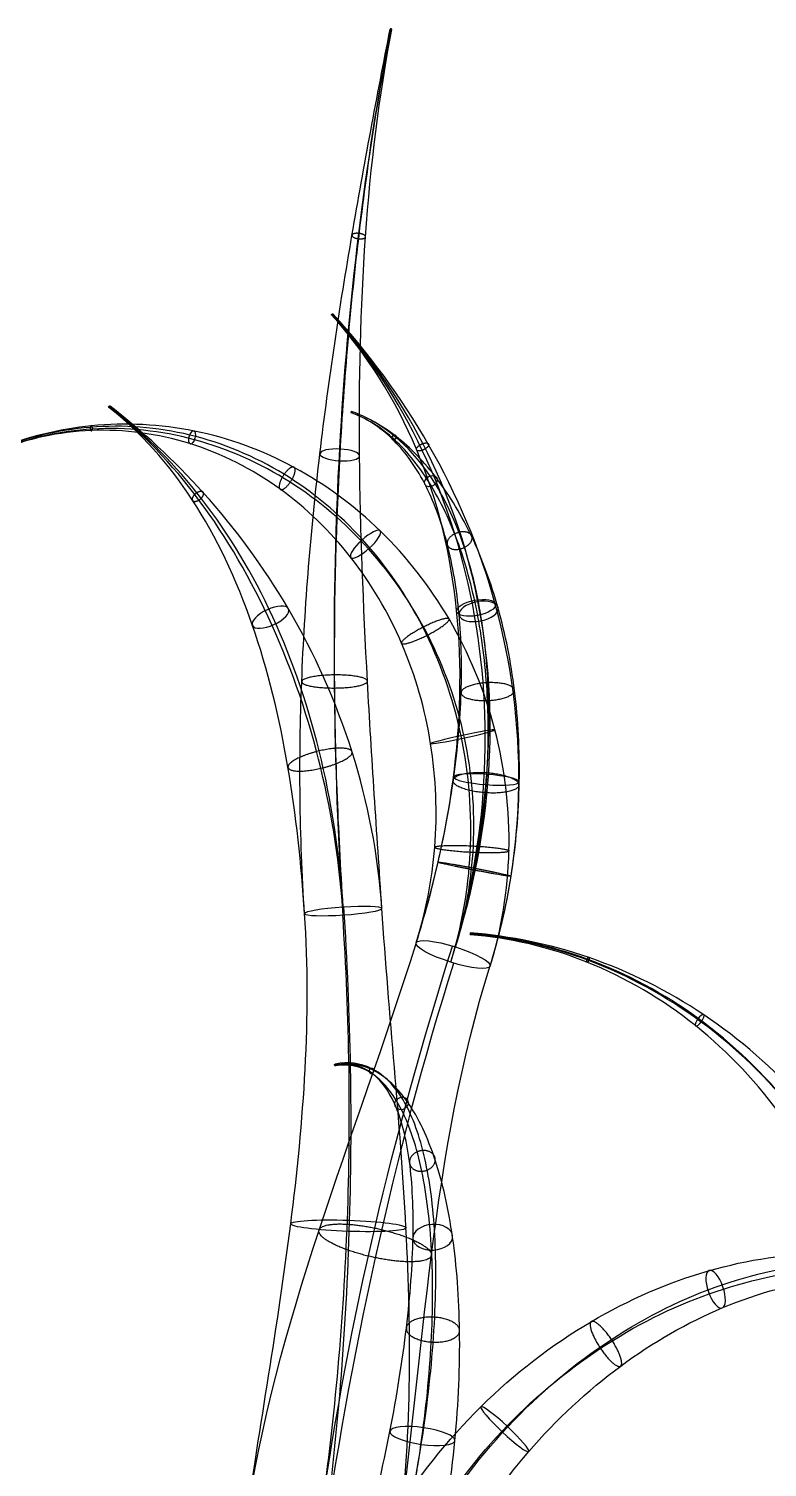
# Model space of a CAD drawing. Header units: millimetres. Extents: x -36.9 to 35.7, y -22.6 to 36.8.
# Drawn here: x -10.6 to -2.83, y 16.86 to 32.01 of the extents above; entities that cross this region are included whole.
import ezdxf

# ---------------------------------------------------------------- set-up
doc = ezdxf.new("R2010")
doc.units = ezdxf.units.MM
doc.header["$MEASUREMENT"] = 0
doc.layers.add('Default', color=18, linetype='Continuous', true_color=0x000000)

msp = doc.modelspace()

# ---------------------------------------------------------------- linework, layer by layer
at = {"layer": 'Default', "extrusion": (0.167126, 0.862332, -0.477967)}
msp.add_circle((12.754, 50.492, 6.83), 0.01, dxfattribs=at)
at = {"layer": 'Default', "extrusion": (-0.592233, 0.651393, 0.474287)}
msp.add_circle((-14.032, 29.582, 45.975), 0.01, dxfattribs=at)
at = {"layer": 'Default', "extrusion": (0.614262, -0.475741, 0.629566)}
msp.add_circle((16.191, 47.782, 6.699), 0.01, dxfattribs=at)
at = {"layer": 'Default', "extrusion": (0.501502, -0.182927, 0.845596)}
msp.add_circle((23.814, 36.077, 26.517), 0.01, dxfattribs=at)
at = {"layer": 'Default', "extrusion": (0.877277, -0.224502, 0.424244)}
msp.add_circle((24.643, 46.344, 4.623), 0.0722, dxfattribs=at)
at = {"layer": 'Default', "extrusion": (0.051652, 0.953351, -0.297412)}
msp.add_circle((8.806, 49.112, 13.074), 0.209, dxfattribs=at)
at = {"layer": 'Default', "extrusion": (0.36391, -0.57196, 0.73514)}
msp.add_circle((9.255, 48.701, 13.856), 0.0722, dxfattribs=at)
at = {"layer": 'Default', "extrusion": (-0.644256, 0.713081, -0.276494)}
msp.add_circle((-12.587, 49.786, 11.125), 0.209, dxfattribs=at)
at = {"layer": 'Default', "extrusion": (-0.38344, 0.826942, -0.411267)}
msp.add_circle((-3.551, 50.324, 6.707), 0.209, dxfattribs=at)
at = {"layer": 'Default', "extrusion": (-0.170885, 0.905367, 0.388728)}
msp.add_circle((0.983, 32.183, 42.403), 0.209, dxfattribs=at)
at = {"layer": 'Default', "extrusion": (-0.159912, 0.856622, -0.490538)}
msp.add_circle((1.017, 51.679, 1.335), 0.209, dxfattribs=at)
at = {"layer": 'Default', "extrusion": (-0.208395, 0.977156, -0.041691)}
msp.add_circle((0.778, 46.165, 23.37), 0.346, dxfattribs=at)
at = {"layer": 'Default', "extrusion": (0.073266, 0.984969, -0.156422)}
msp.add_circle((7.554, 48.141, 16.281), 0.346, dxfattribs=at)
at = {"layer": 'Default', "extrusion": (-0.066623, 0.99268, -0.100732)}
msp.add_circle((5.753, 46.093, 18.609), 0.408, dxfattribs=at)
msp.add_circle((5.753, 46.093, 18.609), 0.408, dxfattribs=at)
msp.add_circle((5.753, 46.093, 18.609), 0.408, dxfattribs=at)
at = {"layer": 'Default', "extrusion": (0.293075, 0.933581, 0.206237)}
msp.add_circle((12.52, 39.985, 28.257), 0.408, dxfattribs=at)
msp.add_circle((12.52, 39.985, 28.257), 0.408, dxfattribs=at)
msp.add_circle((12.52, 39.985, 28.257), 0.408, dxfattribs=at)
msp.add_circle((12.52, 39.985, 28.257), 0.408, dxfattribs=at)
at = {"layer": 'Default', "extrusion": (0.909866, -0.071442, -0.408705)}
msp.add_circle((21.946, 49.891, -30.772), 0.01, dxfattribs=at)
at = {"layer": 'Default', "extrusion": (0.762098, -0.558894, -0.326871)}
msp.add_circle((15.302, 48.813, -33.399), 0.0722, dxfattribs=at)
at = {"layer": 'Default', "extrusion": (0.348179, 0.061091, 0.935435)}
msp.add_circle((22.056, 21.33, 46.213), 0.01, dxfattribs=at)
at = {"layer": 'Default', "extrusion": (0.223188, -0.394747, 0.89127)}
msp.add_circle((4.372, 43.016, 37.574), 0.0722, dxfattribs=at)
at = {"layer": 'Default', "extrusion": (0.034397, 0.994685, 0.09705)}
msp.add_circle((7.903, 41.925, 23.322), 0.607, dxfattribs=at)
at = {"layer": 'Default', "extrusion": (-0.047901, 0.761623, -0.646248)}
msp.add_circle((5.125, 54.567, -20.468), 0.209, dxfattribs=at)
at = {"layer": 'Default', "extrusion": (0.870316, 0.304031, -0.387447)}
msp.add_circle((18.799, 52.271, -18.716), 0.209, dxfattribs=at)
at = {"layer": 'Default', "extrusion": (0.67965, 0.724658, -0.113783)}
msp.add_circle((15.886, 56.791, 2.32), 0.346, dxfattribs=at)
at = {"layer": 'Default', "extrusion": (0.138182, 0.95686, -0.255586)}
msp.add_circle((8.848, 58.222, 1.251), 0.346, dxfattribs=at)
at = {"layer": 'Default'}
for points, knots in [([(-7.698, 22.693, 43.987), (-7.753, 23.512, 43.904), (-7.765, 25.152, 43.654), (-7.561, 27.553, 43.036), (-7.211, 29.853, 42.188), (-6.934, 31.306, 41.476), (-6.797, 32.011, 41.086)], [0, 0, 0, 0, 2.449749, 4.91629, 7.382832, 9.832581, 9.832581, 9.832581, 9.832581]), ([(-7.291, 22.761, 44.39), (-7.346, 23.586, 44.307), (-7.408, 25.228, 44.006), (-7.352, 27.607, 43.239), (-7.151, 29.872, 42.244), (-6.924, 31.31, 41.486), (-6.787, 32.014, 41.095)], [0, 0, 0, 0, 2.449749, 4.91629, 7.382832, 9.832581, 9.832581, 9.832581, 9.832581]), ([(-7.291, 22.679, 43.578), (-7.344, 23.476, 43.497), (-7.405, 25.076, 43.304), (-7.352, 27.472, 42.842), (-7.153, 29.818, 42.138), (-6.924, 31.3, 41.468), (-6.788, 32.004, 41.078)], [0, 0, 0, 0, 2.449749, 4.91629, 7.382832, 9.832581, 9.832581, 9.832581, 9.832581]), ([(-6.884, 22.747, 43.982), (-6.938, 23.55, 43.9), (-7.048, 25.153, 43.656), (-7.143, 27.526, 43.045), (-7.093, 29.836, 42.194), (-6.914, 31.304, 41.477), (-6.778, 32.008, 41.087)], [0, 0, 0, 0, 2.449749, 4.91629, 7.382832, 9.832581, 9.832581, 9.832581, 9.832581]), ([(-6.523, 22.384, 44.953), (-6.346, 22.951, 45.079), (-6.072, 24.118, 45.399), (-6.019, 25.9, 46.078), (-6.429, 27.608, 46.923), (-7.038, 28.586, 47.543), (-7.415, 29.001, 47.845)], [0, 0, 0, 0, 1.912184, 3.887249, 5.862314, 7.774498, 7.774498, 7.774498, 7.774498]), ([(-6.109, 22.342, 44.554), (-5.917, 22.952, 44.689), (-5.679, 24.209, 45.081), (-5.798, 26.03, 45.923), (-6.377, 27.668, 46.892), (-7.029, 28.596, 47.538), (-7.407, 29.012, 47.841)], [0, 0, 0, 0, 1.912184, 3.887249, 5.862314, 7.774498, 7.774498, 7.774498, 7.774498]), ([(-6.159, 22.182, 45.353), (-5.977, 22.763, 45.481), (-5.742, 23.984, 45.762), (-5.829, 25.848, 46.3), (-6.379, 27.601, 46.99), (-7.029, 28.585, 47.555), (-7.407, 29, 47.857)], [0, 0, 0, 0, 1.912184, 3.887249, 5.862314, 7.774498, 7.774498, 7.774498, 7.774498]), ([(-5.745, 22.14, 44.953), (-5.549, 22.764, 45.091), (-5.349, 24.074, 45.444), (-5.609, 25.978, 46.145), (-6.328, 27.661, 46.959), (-7.021, 28.595, 47.55), (-7.399, 29.011, 47.852)], [0, 0, 0, 0, 1.912184, 3.887249, 5.862314, 7.774498, 7.774498, 7.774498, 7.774498]), ([(-7.291, 22.761, 44.39), (-7.329, 23.328, 44.333), (-7.503, 24.456, 44.071), (-8.035, 25.951, 43.339), (-8.793, 27.164, 42.39), (-9.42, 27.779, 41.694), (-9.757, 28.04, 41.349)], [0, 0, 0, 0, 1.645049, 3.338484, 5.03192, 6.676969, 6.676969, 6.676969, 6.676969]), ([(-6.884, 22.747, 43.982), (-6.922, 23.314, 43.924), (-7.145, 24.443, 43.711), (-7.826, 25.943, 43.13), (-8.734, 27.162, 42.331), (-9.41, 27.779, 41.684), (-9.747, 28.04, 41.339)], [0, 0, 0, 0, 1.645049, 3.338484, 5.03192, 6.676969, 6.676969, 6.676969, 6.676969]), ([(-7.698, 22.693, 43.987), (-7.733, 23.215, 43.934), (-7.844, 24.264, 43.738), (-8.205, 25.767, 43.175), (-8.827, 27.093, 42.359), (-9.425, 27.767, 41.69), (-9.762, 28.028, 41.344)], [0, 0, 0, 0, 1.645049, 3.338484, 5.03192, 6.676969, 6.676969, 6.676969, 6.676969]), ([(-7.291, 22.679, 43.578), (-7.326, 23.201, 43.525), (-7.485, 24.251, 43.379), (-7.997, 25.76, 42.966), (-8.768, 27.091, 42.3), (-9.415, 27.767, 41.679), (-9.752, 28.027, 41.334)], [0, 0, 0, 0, 1.645049, 3.338484, 5.03192, 6.676969, 6.676969, 6.676969, 6.676969]), ([(-6.523, 22.384, 44.953), (-6.437, 22.661, 45.014), (-6.279, 23.238, 45.085), (-6.112, 24.133, 45.027), (-6.033, 25.022, 44.801), (-6.054, 25.86, 44.418), (-6.18, 26.616, 43.89), (-6.418, 27.255, 43.232), (-6.762, 27.729, 42.481), (-7.053, 27.914, 41.949), (-7.209, 27.971, 41.686)], [0, 0, 0, 0, 0.935243, 1.892663, 2.850084, 3.785327, 4.72057, 5.67799, 6.635411, 7.570654, 7.570654, 7.570654, 7.570654]), ([(-6.159, 22.182, 45.353), (-6.061, 22.496, 45.422), (-5.894, 23.157, 45.49), (-5.759, 24.168, 45.376), (-5.747, 25.135, 45.062), (-5.85, 26.001, 44.583), (-6.059, 26.741, 43.971), (-6.363, 27.333, 43.258), (-6.748, 27.757, 42.483), (-7.047, 27.927, 41.949), (-7.203, 27.984, 41.685)], [0, 0, 0, 0, 0.935243, 1.892663, 2.850084, 3.785327, 4.72057, 5.67799, 6.635411, 7.570654, 7.570654, 7.570654, 7.570654]), ([(-6.109, 22.342, 44.554), (-6.025, 22.611, 44.613), (-5.884, 23.172, 44.694), (-5.767, 24.051, 44.684), (-5.753, 24.937, 44.528), (-5.846, 25.785, 44.222), (-6.044, 26.561, 43.769), (-6.346, 27.223, 43.174), (-6.738, 27.718, 42.464), (-7.042, 27.909, 41.941), (-7.198, 27.966, 41.678)], [0, 0, 0, 0, 0.935243, 1.892663, 2.850084, 3.785327, 4.72057, 5.67799, 6.635411, 7.570654, 7.570654, 7.570654, 7.570654]), ([(-5.745, 22.14, 44.953), (-5.649, 22.446, 45.021), (-5.499, 23.091, 45.099), (-5.414, 24.086, 45.033), (-5.466, 25.05, 44.789), (-5.641, 25.926, 44.387), (-5.922, 26.685, 43.851), (-6.291, 27.301, 43.2), (-6.724, 27.746, 42.466), (-7.036, 27.922, 41.942), (-7.192, 27.979, 41.678)], [0, 0, 0, 0, 0.935243, 1.892663, 2.850084, 3.785327, 4.72057, 5.67799, 6.635411, 7.570654, 7.570654, 7.570654, 7.570654]), ([(-6.159, 22.182, 45.353), (-6.043, 22.552, 45.434), (-5.901, 23.351, 45.544), (-5.999, 24.581, 45.526), (-6.402, 25.725, 45.33), (-7.056, 26.674, 44.988), (-7.905, 27.379, 44.533), (-8.897, 27.791, 43.996), (-9.945, 27.871, 43.43), (-10.624, 27.709, 43.067), (-10.942, 27.581, 42.9)], [0, 0, 0, 0, 1.143772, 2.335733, 3.527695, 4.671467, 5.815239, 7.0072, 8.199162, 9.342934, 9.342934, 9.342934, 9.342934]), ([(-5.745, 22.14, 44.953), (-5.623, 22.528, 45.039), (-5.487, 23.367, 45.166), (-5.638, 24.647, 45.194), (-6.124, 25.817, 45.056), (-6.869, 26.767, 44.778), (-7.799, 27.45, 44.391), (-8.853, 27.832, 43.919), (-9.934, 27.884, 43.403), (-10.619, 27.715, 43.055), (-10.938, 27.587, 42.888)], [0, 0, 0, 0, 1.143772, 2.335733, 3.527695, 4.671467, 5.815239, 7.0072, 8.199162, 9.342934, 9.342934, 9.342934, 9.342934]), ([(-6.523, 22.384, 44.953), (-6.422, 22.708, 45.025), (-6.286, 23.401, 45.131), (-6.326, 24.488, 45.16), (-6.629, 25.546, 45.046), (-7.177, 26.478, 44.797), (-7.943, 27.221, 44.428), (-8.891, 27.702, 43.954), (-9.934, 27.843, 43.421), (-10.618, 27.697, 43.064), (-10.936, 27.569, 42.897)], [0, 0, 0, 0, 1.143772, 2.335733, 3.527695, 4.671467, 5.815239, 7.0072, 8.199162, 9.342934, 9.342934, 9.342934, 9.342934]), ([(-6.109, 22.342, 44.554), (-6.002, 22.684, 44.63), (-5.872, 23.416, 44.754), (-5.965, 24.554, 44.828), (-6.351, 25.638, 44.772), (-6.99, 26.57, 44.588), (-7.837, 27.293, 44.286), (-8.847, 27.742, 43.877), (-9.923, 27.856, 43.394), (-10.614, 27.702, 43.051), (-10.931, 27.575, 42.884)], [0, 0, 0, 0, 1.143772, 2.335733, 3.527695, 4.671467, 5.815239, 7.0072, 8.199162, 9.342934, 9.342934, 9.342934, 9.342934]), ([(-2.156, 14, 56.238), (-1.921, 14.394, 56.119), (-1.537, 15.268, 55.931), (-1.286, 16.71, 55.822), (-1.387, 18.167, 55.89), (-1.817, 19.52, 56.119), (-2.54, 20.701, 56.486), (-3.522, 21.642, 56.968), (-4.689, 22.266, 57.524), (-5.535, 22.451, 57.913), (-5.956, 22.484, 58.102)], [0, 0, 0, 0, 1.386998, 2.822858, 4.258719, 5.645717, 7.032715, 8.468575, 9.904436, 11.291434, 11.291434, 11.291434, 11.291434]), ([(-2.455, 14.296, 56.633), (-2.242, 14.653, 56.526), (-1.884, 15.437, 56.344), (-1.611, 16.739, 56.198), (-1.642, 18.092, 56.195), (-1.982, 19.398, 56.335), (-2.621, 20.583, 56.615), (-3.544, 21.565, 57.026), (-4.689, 22.238, 57.539), (-5.534, 22.438, 57.919), (-5.954, 22.471, 58.108)], [0, 0, 0, 0, 1.386998, 2.822858, 4.258719, 5.645717, 7.032715, 8.468575, 9.904436, 11.291434, 11.291434, 11.291434, 11.291434]), ([(-1.754, 13.878, 56.633), (-1.508, 14.29, 56.509), (-1.119, 15.207, 56.3), (-0.909, 16.711, 56.141), (-1.085, 18.214, 56.15), (-1.605, 19.587, 56.315), (-2.416, 20.762, 56.617), (-3.467, 21.681, 57.039), (-4.675, 22.28, 57.548), (-5.529, 22.457, 57.924), (-5.95, 22.49, 58.113)], [0, 0, 0, 0, 1.386998, 2.822858, 4.258719, 5.645717, 7.032715, 8.468575, 9.904436, 11.291434, 11.291434, 11.291434, 11.291434]), ([(-2.052, 14.175, 57.028), (-1.829, 14.549, 56.915), (-1.466, 15.375, 56.713), (-1.234, 16.74, 56.518), (-1.34, 18.14, 56.455), (-1.77, 19.465, 56.531), (-2.496, 20.644, 56.746), (-3.489, 21.604, 57.097), (-4.675, 22.252, 57.564), (-5.528, 22.444, 57.931), (-5.949, 22.477, 58.119)], [0, 0, 0, 0, 1.386998, 2.822858, 4.258719, 5.645717, 7.032715, 8.468575, 9.904436, 11.291434, 11.291434, 11.291434, 11.291434]), ([(-7.372, 15.004, 56.045), (-7.261, 15.362, 56.119), (-7.046, 16.109, 56.183), (-6.785, 17.247, 56.014), (-6.61, 18.338, 55.583), (-6.538, 19.311, 54.919), (-6.575, 20.124, 54.055), (-6.729, 20.73, 53.026), (-6.999, 21.077, 51.902), (-7.247, 21.122, 51.14), (-7.383, 21.098, 50.773)], [0, 0, 0, 0, 1.177818, 2.390455, 3.603092, 4.78091, 5.958728, 7.171365, 8.384002, 9.56182, 9.56182, 9.56182, 9.56182]), ([(-7.007, 14.807, 56.445), (-6.883, 15.203, 56.527), (-6.657, 16.037, 56.586), (-6.423, 17.292, 56.352), (-6.308, 18.457, 55.823), (-6.316, 19.453, 55.058), (-6.436, 20.244, 54.112), (-6.663, 20.802, 53.035), (-6.98, 21.103, 51.897), (-7.238, 21.134, 51.137), (-7.375, 21.109, 50.769)], [0, 0, 0, 0, 1.177818, 2.390455, 3.603092, 4.78091, 5.958728, 7.171365, 8.384002, 9.56182, 9.56182, 9.56182, 9.56182]), ([(-6.96, 14.957, 55.645), (-6.853, 15.297, 55.714), (-6.661, 16.007, 55.788), (-6.456, 17.106, 55.674), (-6.347, 18.183, 55.323), (-6.343, 19.171, 54.745), (-6.447, 20.02, 53.959), (-6.661, 20.672, 52.987), (-6.976, 21.058, 51.893), (-7.236, 21.114, 51.136), (-7.373, 21.09, 50.77)], [0, 0, 0, 0, 1.177818, 2.390455, 3.603092, 4.78091, 5.958728, 7.171365, 8.384002, 9.56182, 9.56182, 9.56182, 9.56182]), ([(-6.594, 14.76, 56.045), (-6.475, 15.138, 56.123), (-6.273, 15.935, 56.19), (-6.093, 17.15, 56.012), (-6.045, 18.303, 55.563), (-6.121, 19.313, 54.884), (-6.308, 20.14, 54.016), (-6.595, 20.744, 52.996), (-6.957, 21.083, 51.888), (-7.228, 21.125, 51.133), (-7.365, 21.101, 50.766)], [0, 0, 0, 0, 1.177818, 2.390455, 3.603092, 4.78091, 5.958728, 7.171365, 8.384002, 9.56182, 9.56182, 9.56182, 9.56182]), ([(-7.372, 15.004, 56.045), (-7.23, 15.46, 56.139), (-6.816, 16.367, 56.258), (-5.879, 17.547, 56.203), (-4.716, 18.442, 55.918), (-3.449, 18.988, 55.444), (-2.163, 19.178, 54.82), (-0.933, 19.005, 54.084), (0.14, 18.49, 53.293), (0.706, 17.957, 52.765), (0.943, 17.657, 52.512)], [0, 0, 0, 0, 1.370937, 2.794427, 4.217917, 5.588854, 6.959792, 8.383282, 9.806772, 11.177709, 11.177709, 11.177709, 11.177709]), ([(-7.007, 14.807, 56.445), (-6.867, 15.254, 56.537), (-6.473, 16.147, 56.642), (-5.594, 17.331, 56.543), (-4.502, 18.252, 56.198), (-3.305, 18.841, 55.656), (-2.08, 19.081, 54.963), (-0.896, 18.957, 54.16), (0.15, 18.475, 53.319), (0.711, 17.95, 52.777), (0.947, 17.651, 52.524)], [0, 0, 0, 0, 1.370937, 2.794427, 4.217917, 5.588854, 6.959792, 8.383282, 9.806772, 11.177709, 11.177709, 11.177709, 11.177709]), ([(-6.96, 14.957, 55.645), (-6.832, 15.367, 55.729), (-6.472, 16.181, 55.848), (-5.659, 17.274, 55.847), (-4.621, 18.151, 55.652), (-3.448, 18.741, 55.275), (-2.21, 19.01, 54.736), (-0.982, 18.923, 54.056), (0.117, 18.468, 53.29), (0.696, 17.947, 52.764), (0.932, 17.649, 52.512)], [0, 0, 0, 0, 1.370937, 2.794427, 4.217917, 5.588854, 6.959792, 8.383282, 9.806772, 11.177709, 11.177709, 11.177709, 11.177709]), ([(-6.594, 14.76, 56.045), (-6.469, 15.16, 56.127), (-6.129, 15.961, 56.232), (-5.373, 17.058, 56.187), (-4.407, 17.961, 55.932), (-3.305, 18.594, 55.488), (-2.127, 18.914, 54.878), (-0.944, 18.875, 54.132), (0.127, 18.453, 53.316), (0.701, 17.941, 52.776), (0.936, 17.642, 52.524)], [0, 0, 0, 0, 1.370937, 2.794427, 4.217917, 5.588854, 6.959792, 8.383282, 9.806772, 11.177709, 11.177709, 11.177709, 11.177709])]:
    msp.add_open_spline(points, degree=3, knots=knots, dxfattribs=at)
at = {"layer": 'Default', "extrusion": (-0.110338, -0.9139, 0.390657)}
msp.add_rational_spline([(-7.127, 29.859, 42.218), (-7.056, 29.852, 42.22), (-7.056, 29.824, 42.154), (-7.057, 29.795, 42.088), (-7.128, 29.803, 42.086), (-7.2, 29.81, 42.083), (-7.199, 29.839, 42.149), (-7.199, 29.867, 42.215), (-7.127, 29.859, 42.218)], [1, 0.707106781187, 1, 0.707106781187, 1, 0.707106781187, 1, 0.707106781187, 1], degree=2, knots=[0, 0, 0, 0.640885, 0.640885, 1.28177, 1.28177, 1.922655, 1.922655, 2.56354, 2.56354, 2.56354], dxfattribs=at)
at = {"layer": 'Default', "extrusion": (0.89102, 0.063334, 0.449524)}
msp.add_rational_spline([(-9.941, 27.832, 43.394), (-9.929, 27.822, 43.372), (-9.932, 27.798, 43.382), (-9.935, 27.773, 43.391), (-9.947, 27.782, 43.412), (-9.958, 27.792, 43.434), (-9.955, 27.816, 43.425), (-9.953, 27.841, 43.416), (-9.941, 27.832, 43.394)], [1, 0.707106781187, 1, 0.707106781187, 1, 0.707106781187, 1, 0.707106781187, 1], degree=2, knots=[0, 0, 0, 0.640885, 0.640885, 1.28177, 1.28177, 1.922655, 1.922655, 2.56354, 2.56354, 2.56354], dxfattribs=at)
at = {"layer": 'Default', "extrusion": (-0.443743, 0.384046, -0.809692)}
msp.add_rational_spline([(-6.733, 27.719, 42.451), (-6.729, 27.696, 42.437), (-6.752, 27.687, 42.445), (-6.775, 27.677, 42.454), (-6.78, 27.699, 42.467), (-6.785, 27.722, 42.48), (-6.762, 27.732, 42.472), (-6.738, 27.742, 42.464), (-6.733, 27.719, 42.451)], [1, 0.707106781187, 1, 0.707106781187, 1, 0.707106781187, 1, 0.707106781187, 1], degree=2, knots=[0, 0, 0, 0.640885, 0.640885, 1.28177, 1.28177, 1.922655, 1.922655, 2.56354, 2.56354, 2.56354], dxfattribs=at)
at = {"layer": 'Default', "extrusion": (0.397531, -0.801724, -0.446327)}
msp.add_rational_spline([(-6.391, 27.632, 46.981), (-6.388, 27.668, 46.92), (-6.453, 27.645, 46.903), (-6.517, 27.622, 46.887), (-6.52, 27.587, 46.948), (-6.523, 27.551, 47.008), (-6.459, 27.574, 47.025), (-6.394, 27.597, 47.041), (-6.391, 27.632, 46.981)], [1, 0.707106781187, 1, 0.707106781187, 1, 0.707106781187, 1, 0.707106781187, 1], degree=2, knots=[0, 0, 0, 0.640885, 0.640885, 1.28177, 1.28177, 1.922655, 1.922655, 2.56354, 2.56354, 2.56354], dxfattribs=at)
at = {"layer": 'Default', "extrusion": (-0.790149, 0.493506, -0.363478)}
msp.add_rational_spline([(-7.804, 27.391, 44.384), (-7.771, 27.35, 44.257), (-7.849, 27.238, 44.274), (-7.927, 27.126, 44.291), (-7.959, 27.167, 44.417), (-7.992, 27.209, 44.544), (-7.914, 27.321, 44.527), (-7.836, 27.433, 44.511), (-7.804, 27.391, 44.384)], [1, 0.707106781187, 1, 0.707106781187, 1, 0.707106781187, 1, 0.707106781187, 1], degree=2, knots=[0, 0, 0, 0.640885, 0.640885, 1.28177, 1.28177, 1.922655, 1.922655, 2.56354, 2.56354, 2.56354], dxfattribs=at)
at = {"layer": 'Default', "extrusion": (0.515163, -0.667796, 0.537267)}
msp.add_rational_spline([(-8.832, 27.127, 42.364), (-8.773, 27.163, 42.352), (-8.762, 27.125, 42.293), (-8.751, 27.086, 42.235), (-8.81, 27.05, 42.248), (-8.87, 27.014, 42.26), (-8.881, 27.053, 42.318), (-8.892, 27.091, 42.377), (-8.832, 27.127, 42.364)], [1, 0.707106781187, 1, 0.707106781187, 1, 0.707106781187, 1, 0.707106781187, 1], degree=2, knots=[0, 0, 0, 0.640885, 0.640885, 1.28177, 1.28177, 1.922655, 1.922655, 2.56354, 2.56354, 2.56354], dxfattribs=at)
at = {"layer": 'Default', "extrusion": (-0.266892, 0.732842, -0.625868)}
msp.add_rational_spline([(-5.934, 26.655, 43.837), (-5.927, 26.568, 43.732), (-6.059, 26.535, 43.75), (-6.191, 26.503, 43.769), (-6.197, 26.59, 43.874), (-6.204, 26.678, 43.979), (-6.072, 26.71, 43.96), (-5.941, 26.742, 43.942), (-5.934, 26.655, 43.837)], [1, 0.707106781187, 1, 0.707106781187, 1, 0.707106781187, 1, 0.707106781187, 1], degree=2, knots=[0, 0, 0, 0.640885, 0.640885, 1.28177, 1.28177, 1.922655, 1.922655, 2.56354, 2.56354, 2.56354], dxfattribs=at)
at = {"layer": 'Default', "extrusion": (-0.448716, 0.877702, -0.168203)}
msp.add_rational_spline([(-6.177, 25.798, 45.029), (-6.152, 25.758, 44.753), (-6.401, 25.629, 44.748), (-6.651, 25.501, 44.744), (-6.676, 25.541, 45.02), (-6.702, 25.581, 45.297), (-6.452, 25.709, 45.301), (-6.203, 25.837, 45.306), (-6.177, 25.798, 45.029)], [1, 0.707106781187, 1, 0.707106781187, 1, 0.707106781187, 1, 0.707106781187, 1], degree=2, knots=[0, 0, 0, 0.640885, 0.640885, 1.28177, 1.28177, 1.922655, 1.922655, 2.56354, 2.56354, 2.56354], dxfattribs=at)
at = {"layer": 'Default', "extrusion": (0.007739, -0.979745, 0.200099)}
msp.add_rational_spline([(-7.383, 25.208, 43.955), (-7.037, 25.211, 43.955), (-7.036, 25.142, 43.616), (-7.035, 25.072, 43.277), (-7.381, 25.07, 43.276), (-7.727, 25.067, 43.275), (-7.728, 25.136, 43.615), (-7.729, 25.205, 43.954), (-7.383, 25.208, 43.955)], [1, 0.707106781187, 1, 0.707106781187, 1, 0.707106781187, 1, 0.707106781187, 1], degree=2, knots=[0, 0, 0, 0.640885, 0.640885, 1.28177, 1.28177, 1.922655, 1.922655, 2.56354, 2.56354, 2.56354], dxfattribs=at)
at = {"layer": 'Default', "extrusion": (0.045724, -0.941784, 0.333094)}
msp.add_rational_spline([(-5.488, 25.044, 44.76), (-5.49, 24.95, 44.494), (-5.771, 24.938, 44.501), (-6.052, 24.927, 44.507), (-6.05, 25.021, 44.772), (-6.047, 25.115, 45.038), (-5.766, 25.126, 45.031), (-5.485, 25.138, 45.025), (-5.488, 25.044, 44.76)], [1, 0.707106781187, 1, 0.707106781187, 1, 0.707106781187, 1, 0.707106781187, 1], degree=2, knots=[0, 0, 0, 0.640885, 0.640885, 1.28177, 1.28177, 1.922655, 1.922655, 2.56354, 2.56354, 2.56354], dxfattribs=at)
at = {"layer": 'Default', "extrusion": (-0.229306, 0.937646, -0.261226)}
msp.add_rational_spline([(-7.544, 24.407, 44.02), (-7.206, 24.486, 44.007), (-7.197, 24.394, 43.672), (-7.189, 24.303, 43.337), (-7.527, 24.224, 43.35), (-7.865, 24.145, 43.363), (-7.873, 24.236, 43.698), (-7.882, 24.327, 44.033), (-7.544, 24.407, 44.02)], [1, 0.707106781187, 1, 0.707106781187, 1, 0.707106781187, 1, 0.707106781187, 1], degree=2, knots=[0, 0, 0, 0.640885, 0.640885, 1.28177, 1.28177, 1.922655, 1.922655, 2.56354, 2.56354, 2.56354], dxfattribs=at)
at = {"layer": 'Default', "extrusion": (0.066873, 0.949769, 0.305723)}
msp.add_rational_spline([(-5.442, 24.041, 45.465), (-5.414, 24.146, 45.135), (-5.76, 24.177, 45.115), (-6.105, 24.207, 45.095), (-6.134, 24.103, 45.425), (-6.162, 23.999, 45.756), (-5.816, 23.968, 45.776), (-5.471, 23.937, 45.796), (-5.442, 24.041, 45.465)], [1, 0.707106781187, 1, 0.707106781187, 1, 0.707106781187, 1, 0.707106781187, 1], degree=2, knots=[0, 0, 0, 0.640885, 0.640885, 1.28177, 1.28177, 1.922655, 1.922655, 2.56354, 2.56354, 2.56354], dxfattribs=at)
at = {"layer": 'Default', "extrusion": (-0.049352, -0.99487, -0.088305)}
msp.add_rational_spline([(-5.546, 23.352, 45.138), (-5.53, 23.385, 44.748), (-5.92, 23.406, 44.733), (-6.311, 23.427, 44.718), (-6.328, 23.393, 45.108), (-6.344, 23.359, 45.498), (-5.953, 23.338, 45.513), (-5.563, 23.318, 45.527), (-5.546, 23.352, 45.138)], [1, 0.707106781187, 1, 0.707106781187, 1, 0.707106781187, 1, 0.707106781187, 1], degree=2, knots=[0, 0, 0, 0.640885, 0.640885, 1.28177, 1.28177, 1.922655, 1.922655, 2.56354, 2.56354, 2.56354], dxfattribs=at)
at = {"layer": 'Default', "extrusion": (-0.188795, -0.981628, -0.027637)}
msp.add_rational_spline([(-5.524, 23.087, 45.068), (-5.516, 23.097, 44.677), (-5.901, 23.171, 44.672), (-6.285, 23.245, 44.667), (-6.292, 23.235, 45.058), (-6.299, 23.226, 45.449), (-5.915, 23.152, 45.454), (-5.531, 23.078, 45.46), (-5.524, 23.087, 45.068)], [1, 0.707106781187, 1, 0.707106781187, 1, 0.707106781187, 1, 0.707106781187, 1], degree=2, knots=[0, 0, 0, 0.640885, 0.640885, 1.28177, 1.28177, 1.922655, 1.922655, 2.56354, 2.56354, 2.56354], dxfattribs=at)
at = {"layer": 'Default'}
for points in [[(-7.518, 15.928, 44.115), (-7.362, 17.031, 44.453), (-7.168, 19.356, 44.71), (-7.21, 21.637, 44.504), (-7.285, 22.762, 44.39)], [(-6.719, 16.061, 43.313), (-6.567, 17.137, 43.643), (-6.573, 19.384, 44.091), (-6.809, 21.635, 44.089), (-6.884, 22.747, 43.976)], [(-8.316, 16.267, 43.376), (-8.172, 17.291, 43.69), (-7.789, 19.4, 44.109), (-7.625, 21.606, 44.103), (-7.698, 22.694, 43.993)], [(-7.518, 16.4, 42.574), (-7.377, 17.397, 42.879), (-7.194, 19.427, 43.489), (-7.224, 21.604, 43.688), (-7.296, 22.679, 43.578)], [(-8.316, 16.267, 43.376), (-8.021, 18.36, 44.017), (-7.16, 20.354, 44.539), (-6.524, 22.377, 44.986)], [(-7.518, 16.4, 42.574), (-7.233, 18.419, 43.192), (-6.771, 20.346, 44.112), (-6.141, 22.352, 44.555)], [(-7.518, 15.928, 44.115), (-7.226, 17.994, 44.748), (-6.761, 20.155, 44.906), (-6.127, 22.172, 45.351)], [(-6.719, 16.061, 43.313), (-6.438, 18.052, 43.923), (-6.372, 20.147, 44.479), (-5.744, 22.147, 44.921)]]:
    msp.add_open_spline(points, degree=3, dxfattribs=at)
at = {"layer": 'Default', "extrusion": (0.866557, -0.321905, -0.381388)}
msp.add_rational_spline([(-4.703, 22.23, 57.564), (-4.71, 22.238, 57.54), (-4.721, 22.214, 57.536), (-4.732, 22.19, 57.531), (-4.724, 22.182, 57.555), (-4.716, 22.174, 57.58), (-4.706, 22.198, 57.584), (-4.695, 22.222, 57.588), (-4.703, 22.23, 57.564)], [1, 0.707106781187, 1, 0.707106781187, 1, 0.707106781187, 1, 0.707106781187, 1], degree=2, knots=[0, 0, 0, 0.640885, 0.640885, 1.28177, 1.28177, 1.922655, 1.922655, 2.56354, 2.56354, 2.56354], dxfattribs=at)
at = {"layer": 'Default', "extrusion": (0.295011, -0.168361, 0.940544)}
msp.add_rational_spline([(-6.968, 21.039, 51.872), (-6.967, 21.013, 51.867), (-6.992, 21.01, 51.874), (-7.017, 21.007, 51.882), (-7.019, 21.033, 51.887), (-7.021, 21.059, 51.892), (-6.995, 21.062, 51.885), (-6.97, 21.065, 51.877), (-6.968, 21.039, 51.872)], [1, 0.707106781187, 1, 0.707106781187, 1, 0.707106781187, 1, 0.707106781187, 1], degree=2, knots=[0, 0, 0, 0.640885, 0.640885, 1.28177, 1.28177, 1.922655, 1.922655, 2.56354, 2.56354, 2.56354], dxfattribs=at)
at = {"layer": 'Default', "extrusion": (-0.138243, 0.597889, -0.789568)}
msp.add_rational_spline([(-6.322, 20.095, 54.001), (-6.328, 19.985, 53.919), (-6.463, 19.979, 53.938), (-6.599, 19.972, 53.956), (-6.593, 20.081, 54.038), (-6.587, 20.191, 54.12), (-6.452, 20.198, 54.102), (-6.316, 20.204, 54.083), (-6.322, 20.095, 54.001)], [1, 0.707106781187, 1, 0.707106781187, 1, 0.707106781187, 1, 0.707106781187, 1], degree=2, knots=[0, 0, 0, 0.640885, 0.640885, 1.28177, 1.28177, 1.922655, 1.922655, 2.56354, 2.56354, 2.56354], dxfattribs=at)
at = {"layer": 'Default', "extrusion": (0.212816, 0.944588, 0.249924)}
msp.add_rational_spline([(-6.951, 19.068, 44.803), (-6.358, 18.945, 44.766), (-6.362, 19.101, 44.18), (-6.366, 19.257, 43.593), (-6.959, 19.381, 43.63), (-7.552, 19.504, 43.667), (-7.548, 19.348, 44.254), (-7.544, 19.192, 44.84), (-6.951, 19.068, 44.803)], [1, 0.707106781187, 1, 0.707106781187, 1, 0.707106781187, 1, 0.707106781187, 1], degree=2, knots=[0, 0, 0, 1.266062, 1.266062, 2.532124, 2.532124, 3.798186, 3.798186, 5.064247, 5.064247, 5.064247], dxfattribs=at)
at = {"layer": 'Default', "extrusion": (0.0451, 0.883079, -0.467053)}
msp.add_rational_spline([(-6.066, 18.291, 55.518), (-6.083, 18.161, 55.27), (-6.363, 18.18, 55.28), (-6.644, 18.2, 55.289), (-6.626, 18.33, 55.538), (-6.608, 18.461, 55.786), (-6.328, 18.441, 55.776), (-6.048, 18.422, 55.767), (-6.066, 18.291, 55.518)], [1, 0.707106781187, 1, 0.707106781187, 1, 0.707106781187, 1, 0.707106781187, 1], degree=2, knots=[0, 0, 0, 0.640885, 0.640885, 1.28177, 1.28177, 1.922655, 1.922655, 2.56354, 2.56354, 2.56354], dxfattribs=at)
at = {"layer": 'Default', "extrusion": (0.806309, 0.529926, -0.262763)}
msp.add_rational_spline([(-4.369, 17.927, 55.895), (-4.427, 17.881, 55.625), (-4.583, 18.114, 55.617), (-4.738, 18.348, 55.61), (-4.681, 18.394, 55.881), (-4.623, 18.441, 56.152), (-4.467, 18.207, 56.159), (-4.312, 17.974, 56.166), (-4.369, 17.927, 55.895)], [1, 0.707106781187, 1, 0.707106781187, 1, 0.707106781187, 1, 0.707106781187, 1], degree=2, knots=[0, 0, 0, 0.640885, 0.640885, 1.28177, 1.28177, 1.922655, 1.922655, 2.56354, 2.56354, 2.56354], dxfattribs=at)

doc.saveas('drawing.dxf')
